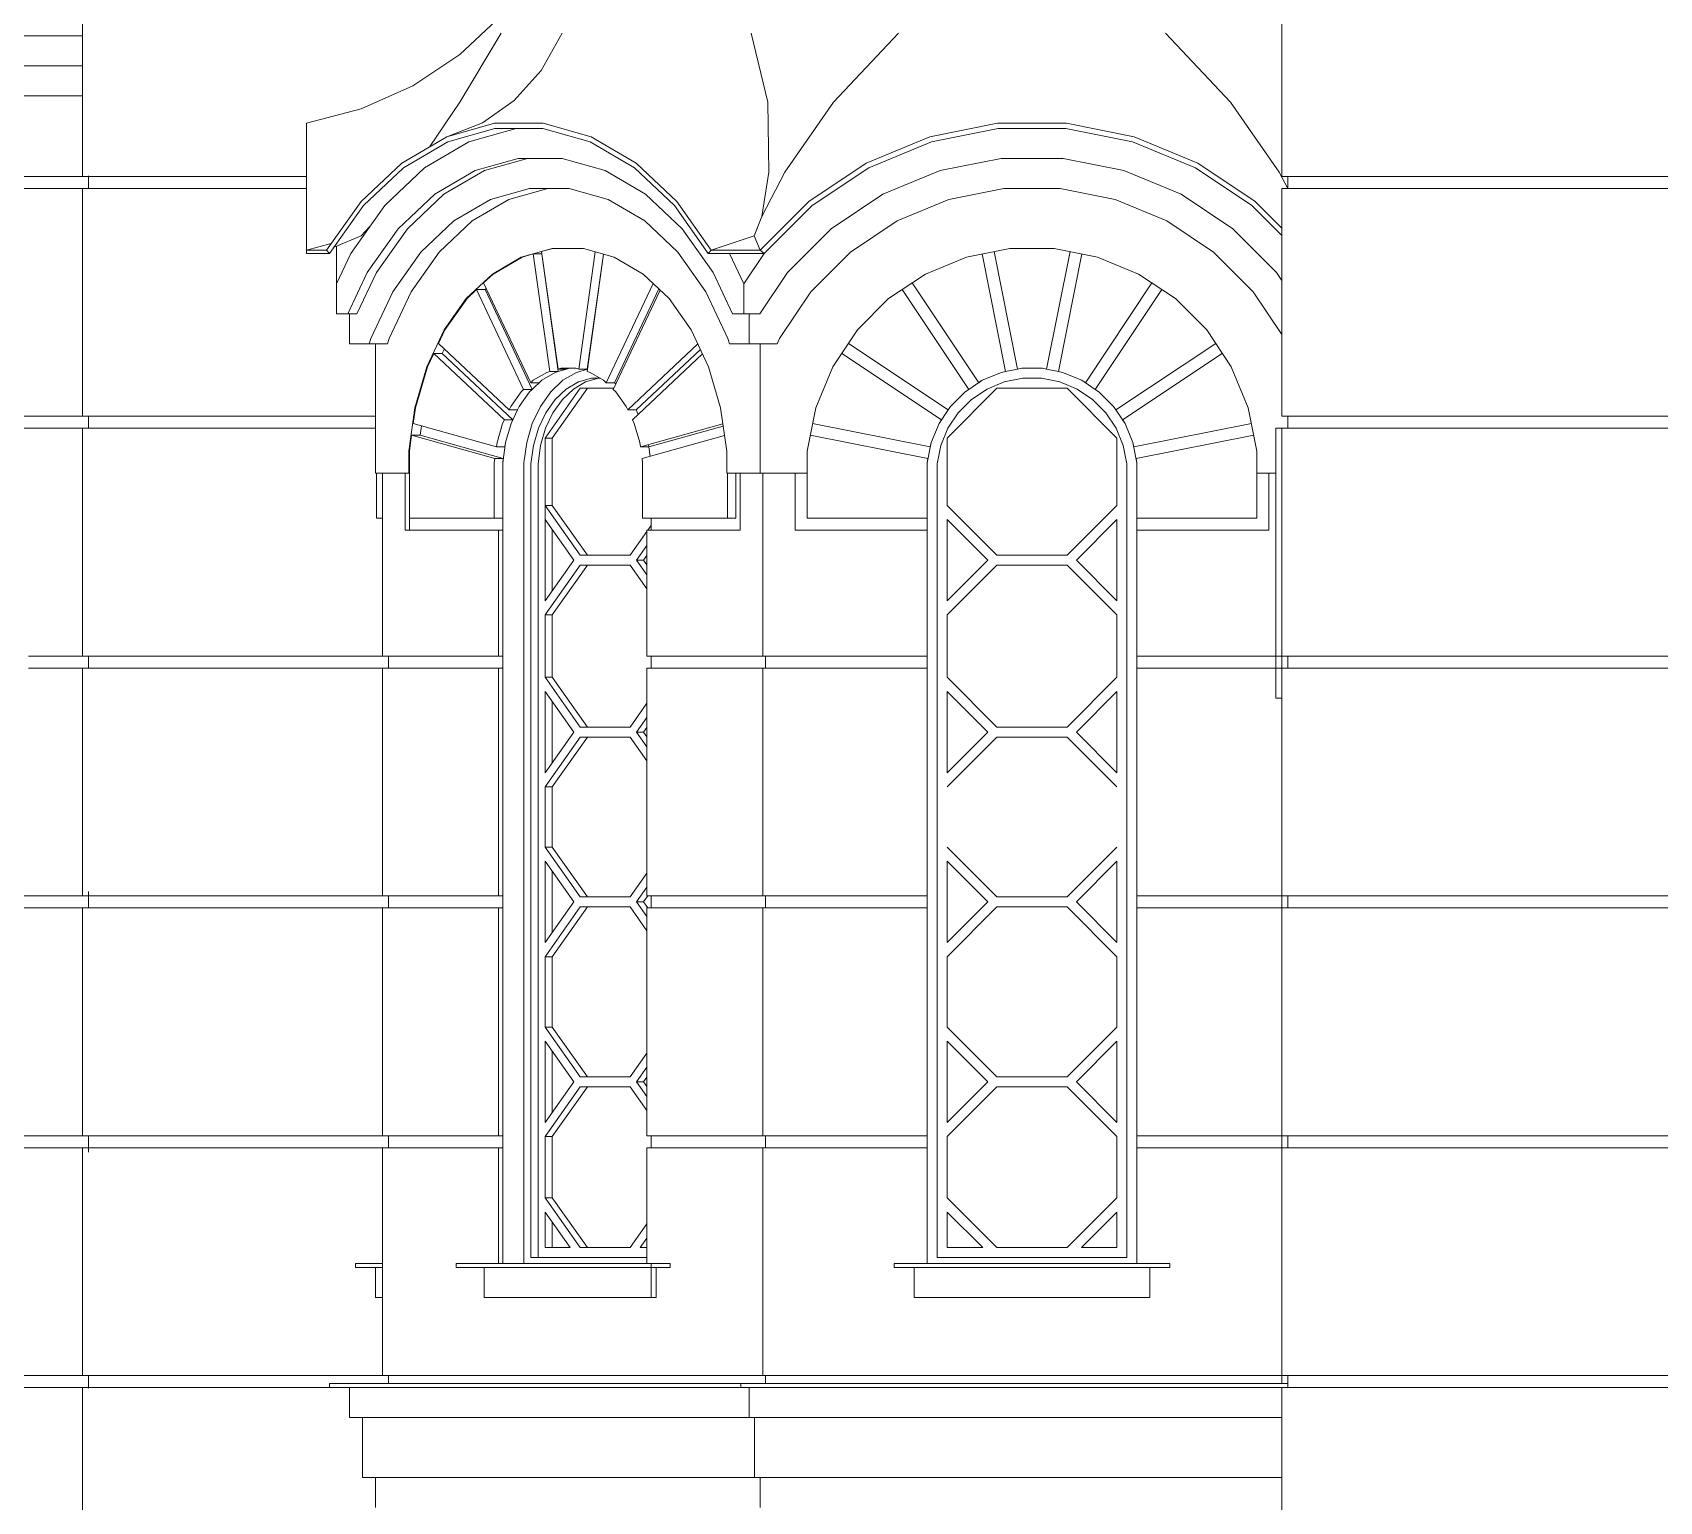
# Model space of a CAD drawing. Header units: millimetres. Extents: x -4890 to 184123, y 36 to 148549.
# Drawn here: x 10510 to 18649, y 115549 to 122899 of the extents above; entities that cross this region are included whole.
import ezdxf

# ---------------------------------------------------------------- set-up
doc = ezdxf.new("R2010")
doc.units = ezdxf.units.MM
doc.layers.add('Wall_Satelit', color=253, linetype='Continuous', lineweight=5)

msp = doc.modelspace()

# ---------------------------------------------------------------- linework, layer by layer
at = {"layer": 'Wall_Satelit'}
for p, q in [((10759.7, 122179), (10759.7, 123319)), ((16759.7, 122179), (16759.7, 123319)), ((12647.2, 122790.1), (12854, 122983.4)), ((10759.7, 122883.2), (7834.7, 122883.2)), ((12647.2, 122551.6), (12854, 122895.4)), ((13053.3, 122709.6), (13159.6, 122895.4)), ((14187.7, 122551.6), (14104, 122895.4)), ((14516.8, 122551.6), (14841.9, 122895.4)), ((16502.6, 122551.6), (16177.5, 122895.4)), ((12411.5, 122633.4), (12647.2, 122790.1)), ((10759.7, 122733.2), (7934.7, 122733.2)), ((12918.9, 122558.9), (13053.3, 122709.6)), ((16365.5, 122696.5), (16367.1, 122696.5)), ((16386.3, 122674.5), (16386.2, 122676.1)), ((10759.7, 122583.2), (7999.7, 122583.2)), ((12153.4, 122517.4), (12411.5, 122633.4)), ((11879.7, 122445.3), (12153.4, 122517.4)), ((12497.7, 122328.8), (12647.2, 122551.6)), ((12760.3, 122447.3), (12918.9, 122558.9)), ((14193.2, 122200.4), (14187.7, 122551.6)), ((14273.4, 122200.4), (14516.8, 122551.6)), ((16746, 122200.4), (16502.6, 122551.6)), ((11879.7, 122378), (11879.7, 122445.3)), ((12581.6, 122378), (12760.3, 122447.3)), ((12581.6, 122378), (12820.9, 122445.3)), ((12587.1, 122352.6), (12822.7, 122419)), ((12693.1, 122352.6), (12928.8, 122419)), ((12820.9, 122445.3), (12942.9, 122445.3)), ((12822.7, 122419), (12942.9, 122419)), ((12942.9, 122445.3), (13064.8, 122445.3)), ((12942.9, 122419), (13063, 122419)), ((13063, 122419), (13298.7, 122352.6)), ((13064.8, 122445.3), (13304.1, 122378)), ((14998.8, 122378), (15337.2, 122445.3)), ((15006.5, 122352.6), (15339.8, 122419)), ((15337.2, 122445.3), (15509.7, 122445.3)), ((15339.8, 122419), (15509.7, 122419)), ((15509.7, 122445.3), (15682.2, 122445.3)), ((15509.7, 122419), (15679.6, 122419)), ((15679.6, 122419), (16012.8, 122352.6)), ((15682.2, 122445.3), (16020.5, 122378)), ((11879.7, 122246), (11879.7, 122378)), ((12356.3, 122246), (12581.6, 122378)), ((12365.1, 122222.6), (12587.1, 122352.6)), ((12471.2, 122222.6), (12693.1, 122352.6)), ((13298.7, 122352.6), (13520.6, 122222.6)), ((13304.1, 122378), (13529.5, 122246)), ((14680.1, 122246), (14998.8, 122378)), ((14692.6, 122222.6), (15006.5, 122352.6)), ((16012.8, 122352.6), (16326.8, 122222.6)), ((16020.5, 122378), (16339.3, 122246)), ((11879.7, 122054.3), (11879.7, 122246)), ((12153.4, 122054.3), (12356.3, 122246)), ((12724.1, 122208.4), (12939.3, 122269)), ((12770.1, 122208.4), (12985.2, 122269)), ((12939.3, 122269), (13158.6, 122269)), ((13158.6, 122269), (13373.8, 122208.4)), ((13529.5, 122246), (13732.3, 122054.3)), ((14393.3, 122054.3), (14680.1, 122246)), ((15050.3, 122208.4), (15354.5, 122269)), ((15354.5, 122269), (15664.8, 122269)), ((15664.8, 122269), (15969.1, 122208.4)), ((16339.3, 122246), (16626.1, 122054.3)), ((10759.7, 122179), (7459.7, 122179)), ((11879.7, 122179), (10759.7, 122179)), ((10789.7, 122119), (10789.7, 122182.2)), ((12165.3, 122033.8), (12365.1, 122222.6)), ((12271.4, 122033.8), (12471.2, 122222.6)), ((12521.4, 122089.7), (12724.1, 122208.4)), ((12567.4, 122089.7), (12770.1, 122208.4)), ((13373.8, 122208.4), (13576.5, 122089.7)), ((13520.6, 122222.6), (13720.4, 122033.8)), ((14157.7, 121979.4), (14273.4, 122200.4)), ((14157.7, 121979.4), (14193.2, 122200.4)), ((14410, 122033.8), (14692.6, 122222.6)), ((14763.6, 122089.7), (15050.3, 122208.4)), ((15969.1, 122208.4), (16255.7, 122089.7)), ((16326.8, 122222.6), (16609.3, 122033.8)), ((16788.6, 122119), (16746, 122200.4)), ((18859.7, 122179), (16759.7, 122179)), ((16789.7, 122119), (16789.7, 122179)), ((10759.7, 122119), (7459.7, 122119)), ((11879.7, 122119), (10759.7, 122119)), ((10759.7, 120979), (10759.7, 122119)), ((12339, 121917.3), (12521.4, 122089.7)), ((12385, 121917.3), (12567.4, 122089.7)), ((12801, 122064.2), (12995.7, 122119)), ((12892.9, 122064.2), (13087.6, 122119)), ((12995.7, 122119), (13194.1, 122119)), ((13194.1, 122119), (13388.8, 122064.2)), ((13576.5, 122089.7), (13758.9, 121917.3)), ((14505.7, 121917.3), (14763.6, 122089.7)), ((15094, 122064.2), (15369.3, 122119)), ((15369.3, 122119), (15650, 122119)), ((15650, 122119), (15925.3, 122064.2)), ((16255.7, 122089.7), (16513.7, 121917.3)), ((18859.7, 122119), (16759.7, 122119)), ((16759.7, 120979), (16759.7, 122119)), ((11879.7, 121810.4), (11879.7, 122054.3)), ((11981, 121810.4), (12153.4, 122054.3)), ((11995.4, 121793.6), (12165.3, 122033.8)), ((12101.5, 121793.6), (12271.4, 122033.8)), ((12617.6, 121956.8), (12801, 122064.2)), ((12709.5, 121956.8), (12892.9, 122064.2)), ((13388.8, 122064.2), (13572.2, 121956.8)), ((13890.3, 121793.6), (13720.4, 122033.8)), ((13904.8, 121810.4), (13732.3, 122054.3)), ((14149.3, 121810.4), (14393.3, 122054.3)), ((14169.8, 121793.6), (14410, 122033.8)), ((14834.7, 121956.8), (15094, 122064.2)), ((15925.3, 122064.2), (16184.7, 121956.8)), ((16609.3, 122033.8), (16759.7, 121883.5)), ((16626.1, 122054.3), (16759.7, 121920.7)), ((12153.4, 121882.5), (12196, 121927.2)), ((12452.6, 121800.8), (12617.6, 121956.8)), ((12544.5, 121800.8), (12709.5, 121956.8)), ((13572.2, 121956.8), (13737.2, 121800.8)), ((14119.4, 121882.5), (14157.7, 121979.4)), ((14601.3, 121800.8), (14834.7, 121956.8)), ((16184.7, 121956.8), (16418.1, 121800.8)), ((11879.7, 121810.4), (12004.1, 121843.1)), ((12018.4, 121826), (12153.4, 121882.5)), ((12183.9, 121698), (12339, 121917.3)), ((12229.8, 121698), (12385, 121917.3)), ((13914, 121698), (13758.9, 121917.3)), ((13904.8, 121810.4), (14119.4, 121882.5)), ((14149.3, 121810.4), (14119.4, 121882.5)), ((14286.3, 121698), (14505.7, 121917.3)), ((16513.7, 121917.3), (16733.1, 121698)), ((11879.7, 121793.6), (11879.7, 121810.4)), ((11879.7, 121810.4), (11981, 121810.4)), ((11879.7, 121793.6), (11995.4, 121793.6)), ((11995.4, 121793.6), (11981, 121810.4)), ((12029.7, 121793.6), (12029.7, 121830.7)), ((12029.7, 121641.6), (12029.7, 121793.6)), ((12029.7, 121641.6), (12101.5, 121793.6)), ((12312.2, 121602.3), (12452.6, 121800.8)), ((12404.1, 121602.3), (12544.5, 121800.8)), ((12810, 121690.9), (12954.8, 121775.7)), ((12813.6, 121690.9), (12958.3, 121775.7)), ((12954.8, 121775.7), (13108.5, 121819)), ((12958.3, 121775.7), (13014.4, 121791.5)), ((13097.1, 121203), (13014.4, 121791.5)), ((13014.4, 121791.5), (13056.8, 121791.5)), ((13056, 121803.2), (13112, 121819)), ((13138.7, 121214.7), (13056, 121803.2)), ((13139.6, 121203), (13056.8, 121791.5)), ((13108.5, 121819), (13265.2, 121819)), ((13242, 121214.7), (13324.6, 121802.2)), ((13265.2, 121819), (13418.9, 121775.7)), ((13283.6, 121203), (13366.2, 121790.5)), ((13284.4, 121214.7), (13365.4, 121790.7)), ((13418.9, 121775.7), (13563.6, 121690.9)), ((13877.6, 121602.3), (13737.2, 121800.8)), ((13890.3, 121793.6), (13904.8, 121810.4)), ((13890.3, 121793.6), (14169.8, 121793.6)), ((13904.8, 121810.4), (14149.3, 121810.4)), ((14068.2, 121641.6), (13996.4, 121793.6)), ((14068.2, 121641.6), (14169.8, 121793.6)), ((14149.3, 121810.4), (14169.8, 121793.6)), ((14402.8, 121602.3), (14601.3, 121800.8)), ((14976.8, 121690.9), (15181.5, 121775.7)), ((15181.5, 121775.7), (15398.9, 121819)), ((15377.8, 121203), (15260.8, 121791.5)), ((15436.7, 121214.7), (15319.6, 121803.2)), ((15398.9, 121819), (15620.5, 121819)), ((15582.7, 121214.7), (15699.7, 121803.2)), ((15620.5, 121819), (15837.8, 121775.7)), ((15641.5, 121203), (15758.6, 121791.5)), ((15837.8, 121775.7), (16042.6, 121690.9)), ((16418.1, 121800.8), (16616.5, 121602.3)), ((12086.4, 121491.6), (12183.9, 121698)), ((12132.3, 121491.6), (12229.8, 121698)), ((12679.7, 121567.8), (12810, 121690.9)), ((12766, 121646), (12813.6, 121690.9)), ((13563.6, 121690.9), (13693.9, 121567.8)), ((14011.5, 121491.6), (13914, 121698)), ((14148.4, 121491.6), (14286.3, 121698)), ((14792.5, 121567.8), (14976.8, 121690.9)), ((16042.6, 121690.9), (16226.8, 121567.8)), ((16759.7, 121658.1), (16733.1, 121698)), ((12029.7, 121491.6), (12029.7, 121641.6)), ((12202, 121368.9), (12312.2, 121602.3)), ((12293.9, 121368.9), (12404.1, 121602.3)), ((12683.3, 121567.8), (12730.8, 121612.7)), ((12966.5, 121113.8), (12730.8, 121612.7)), ((12730.8, 121612.7), (12773.2, 121612.7)), ((13001.8, 121147.1), (12766, 121646)), ((12773.2, 121612.7), (12779.1, 121618.3)), ((13008.9, 121113.8), (12773.2, 121612.7)), ((13379, 121147.1), (13613.6, 121643.7)), ((13414.2, 121113.8), (13648.9, 121610.4)), ((13421.4, 121147.1), (13642.9, 121616)), ((13987.8, 121368.9), (13877.6, 121602.3)), ((14068.2, 121491.6), (14068.2, 121641.6)), ((14246.9, 121368.9), (14402.8, 121602.3)), ((15193.1, 121113.8), (14859.7, 121612.7)), ((15242.9, 121147.1), (14909.6, 121646)), ((15776.4, 121147.1), (16109.7, 121646)), ((15826.3, 121113.8), (16159.6, 121612.7)), ((16759.7, 121388.1), (16616.5, 121602.3)), ((12568.9, 121411.1), (12679.7, 121567.8)), ((12572.5, 121411.1), (12683.3, 121567.8)), ((13804.7, 121411.1), (13693.9, 121567.8)), ((14635.8, 121411.1), (14792.5, 121567.8)), ((16226.8, 121567.8), (16383.5, 121411.1)), ((12029.7, 121491.6), (12086.4, 121491.6)), ((12086.4, 121491.6), (12132.3, 121491.6)), ((12094.7, 121341.6), (12094.7, 121491.6)), ((14011.5, 121491.6), (14068.2, 121491.6)), ((14068.2, 121491.6), (14148.4, 121491.6)), ((14095.1, 121341.6), (14095.1, 121491.6)), ((12193.9, 121341.6), (12202, 121368.9)), ((12285.9, 121341.6), (12293.9, 121368.9)), ((12481.9, 121226.8), (12568.9, 121411.1)), ((12540.7, 121343.9), (12572.5, 121411.1)), ((13891.8, 121226.8), (13804.7, 121411.1)), ((13995.9, 121341.6), (13987.8, 121368.9)), ((14235.5, 121341.6), (14246.9, 121368.9)), ((14512.7, 121226.8), (14635.8, 121411.1)), ((16506.6, 121226.8), (16383.5, 121411.1)), ((12094.7, 121341.6), (12193.9, 121341.6)), ((12193.9, 121341.6), (12285.9, 121341.6)), ((12224.7, 120694), (12224.7, 121341.6)), ((12485.4, 121226.8), (12517.1, 121294)), ((12517.1, 121294), (12559.6, 121294)), ((12517.1, 121294), (12869.9, 120960.7)), ((12540.7, 121343.9), (12893.5, 121010.6)), ((12559.6, 121294), (12570, 121316.2)), ((12559.6, 121294), (12912.3, 120960.7)), ((13487.2, 121010.6), (13837.6, 121341.6)), ((13510.8, 120960.7), (13861.1, 121291.7)), ((13529.7, 121010.6), (13850.7, 121313.9)), ((13995.9, 121341.6), (14095.1, 121341.6)), ((14095.1, 121341.6), (14235.5, 121341.6)), ((14149, 120694), (14149, 121341.6)), ((14557.6, 121294), (15056.5, 120960.7)), ((14590.9, 121343.9), (15089.8, 121010.6)), ((15929.5, 121010.6), (16428.4, 121343.9)), ((15962.9, 120960.7), (16461.7, 121294)), ((12421.9, 121022.1), (12481.9, 121226.8)), ((12425.4, 121022.1), (12485.4, 121226.8)), ((13014.5, 121159.2), (13082.1, 121198.8)), ((13056.9, 121159.2), (13124.5, 121198.8)), ((13082.1, 121198.8), (13097.1, 121203)), ((13097.1, 121203), (13139.6, 121203)), ((13124.5, 121198.8), (13139.6, 121203)), ((13124.5, 121198.8), (13139.5, 121203)), ((13138.7, 121214.7), (13153.8, 121219)), ((13138.7, 121214.7), (13181.2, 121214.7)), ((13139.6, 121203), (13181.1, 121214.7)), ((13153.8, 121219), (13226.9, 121219)), ((13163, 121159.2), (13230.6, 121198.8)), ((13181.2, 121214.7), (13196.2, 121219)), ((13226.9, 121219), (13242, 121214.7)), ((13230.6, 121198.8), (13285.2, 121214.1)), ((13242, 121214.7), (13284.4, 121214.7)), ((13283.6, 121203), (13298.6, 121198.8)), ((13298.6, 121198.8), (13366.2, 121159.2)), ((13951.8, 121022.1), (13891.8, 121226.8)), ((14427.9, 121022.1), (14512.7, 121226.8)), ((15261, 121159.2), (15356.5, 121198.8)), ((15356.5, 121198.8), (15377.8, 121203)), ((15377.8, 121203), (15436.7, 121214.7)), ((15436.7, 121214.7), (15458, 121219)), ((15458, 121219), (15561.4, 121219)), ((15561.4, 121219), (15582.7, 121214.7)), ((15582.7, 121214.7), (15641.5, 121203)), ((15641.5, 121203), (15662.8, 121198.8)), ((15662.8, 121198.8), (15758.4, 121159.2)), ((16591.4, 121022.1), (16506.6, 121226.8)), ((12953.7, 121101.7), (12966.5, 121113.8)), ((12966.5, 121113.8), (13008.9, 121113.8)), ((12996.1, 121101.7), (13008.9, 121113.8)), ((12996.1, 121101.7), (13008.9, 121113.8)), ((13001.8, 121147.1), (13014.5, 121159.2)), ((13001.8, 121147.1), (13044.2, 121147.1)), ((13008.9, 121113.8), (13056.9, 121159.2)), ((13044.2, 121147.1), (13056.9, 121159.2)), ((13073.7, 120870), (13249.7, 121119)), ((13102.2, 121101.7), (13163, 121159.2)), ((13109, 120870), (13285.1, 121119)), ((13124.7, 121062.9), (13179.8, 121114.9)), ((13160.1, 121062.9), (13215.1, 121114.9)), ((13179.8, 121114.9), (13240.9, 121150.7)), ((13215.1, 121114.9), (13276.2, 121150.7)), ((13240.9, 121150.7), (13305.8, 121169)), ((13249.7, 121119), (13416.7, 121119)), ((13276.2, 121150.7), (13341.1, 121169)), ((13305.8, 121169), (13349.6, 121169)), ((13366.2, 121159.2), (13379, 121147.1)), ((13379, 121147.1), (13421.4, 121147.1)), ((13414.2, 121113.8), (13427, 121101.7)), ((13421.4, 121147.1), (13427.3, 121141.5)), ((15084.7, 120870), (15333.6, 121119)), ((15175, 121101.7), (15193.1, 121113.8)), ((15193.1, 121113.8), (15261, 121159.2)), ((15206.9, 121062.9), (15284.7, 121114.9)), ((15242.9, 121147.1), (15261, 121159.2)), ((15284.7, 121114.9), (15371.1, 121150.7)), ((15333.6, 121119), (15685.7, 121119)), ((15371.1, 121150.7), (15462.9, 121169)), ((15462.9, 121169), (15556.5, 121169)), ((15556.5, 121169), (15648.2, 121150.7)), ((15648.2, 121150.7), (15734.7, 121114.9)), ((15934.7, 120870), (15685.7, 121119)), ((15734.7, 121114.9), (15812.5, 121062.9)), ((15758.4, 121159.2), (15776.4, 121147.1)), ((15758.4, 121159.2), (15826.3, 121113.8)), ((15826.3, 121113.8), (15844.3, 121101.7)), ((12893.5, 121010.6), (12902, 121028.6)), ((12902, 121028.6), (12953.7, 121101.7)), ((12935.9, 121010.6), (12944.4, 121028.6)), ((12935.9, 121010.6), (12944.4, 121028.6)), ((12944.4, 121028.6), (12996.1, 121101.7)), ((13009.9, 120942.6), (13050.5, 121028.6)), ((13050.5, 121028.6), (13102.2, 121101.7)), ((13078, 120996.7), (13124.7, 121062.9)), ((13113.3, 120996.7), (13160.1, 121062.9)), ((13478.7, 121028.6), (13427, 121101.7)), ((13487.2, 121010.6), (13478.7, 121028.6)), ((15089.8, 121010.6), (15101.9, 121028.6)), ((15101.9, 121028.6), (15175, 121101.7)), ((15140.7, 120996.7), (15206.9, 121062.9)), ((15812.5, 121062.9), (15878.6, 120996.7)), ((15917.5, 121028.6), (15844.3, 121101.7)), ((15929.5, 121010.6), (15917.5, 121028.6)), ((10759.7, 120979), (7459.7, 120979)), ((12224.7, 120979), (10759.7, 120979)), ((10789.7, 120919), (10789.7, 120979)), ((12391.3, 120804.7), (12421.9, 121022.1)), ((12414.3, 120942.8), (12425.4, 121022.1)), ((12861.4, 120942.6), (12869.9, 120960.7)), ((12869.9, 120960.7), (12912.3, 120960.7)), ((12893.5, 121010.6), (12935.9, 121010.6)), ((12903.8, 120942.6), (12935.9, 121010.6)), ((12903.8, 120942.6), (12912.3, 120960.7)), ((13041.2, 120918.9), (13078, 120996.7)), ((13076.6, 120918.9), (13113.3, 120996.7)), ((13487.2, 121010.6), (13529.7, 121010.6)), ((13519.3, 120942.6), (13510.8, 120960.7)), ((13540.1, 120988.4), (13529.7, 121010.6)), ((13982.3, 120804.7), (13951.8, 121022.1)), ((14384.7, 120804.7), (14427.9, 121022.1)), ((15044.4, 120942.6), (15089.8, 121010.6)), ((15044.4, 120942.6), (15056.5, 120960.7)), ((15088.7, 120918.9), (15140.7, 120996.7)), ((15930.6, 120918.9), (15878.6, 120996.7)), ((15974.9, 120942.6), (15929.5, 121010.6)), ((15974.9, 120942.6), (15962.9, 120960.7)), ((16634.7, 120804.7), (16591.4, 121022.1)), ((18859.7, 120979), (16759.7, 120979)), ((16789.7, 120919), (16789.7, 120979)), ((10759.7, 120919), (9685.2, 120919)), ((10759.7, 119779), (10759.7, 120919)), ((12224.7, 120919), (10759.7, 120919)), ((12394.9, 120804.7), (12406, 120884)), ((12406, 120884), (12822.1, 120767)), ((12406, 120884), (12448.4, 120884)), ((12414.3, 120942.8), (12830.4, 120825.8)), ((12448.4, 120884), (12455.1, 120931.4)), ((12448.4, 120884), (12864.6, 120767)), ((12833.4, 120847.1), (12861.4, 120942.6)), ((12875.8, 120847.1), (12903.8, 120942.6)), ((12981.9, 120847.1), (13009.9, 120942.6)), ((13015.9, 120832.5), (13041.2, 120918.9)), ((13051.2, 120832.5), (13076.6, 120918.9)), ((13073.7, 120532.9), (13073.7, 120870)), ((13073.7, 120870), (13109, 120870)), ((13109, 120532.9), (13109, 120870)), ((13547.3, 120847.1), (13519.3, 120942.6)), ((13550.3, 120825.8), (13963, 120941.9)), ((13558.6, 120767), (13971.3, 120883)), ((13592.7, 120825.8), (13964.6, 120930.4)), ((14400.4, 120884), (14988.9, 120767)), ((14412.1, 120942.8), (15000.6, 120825.8)), ((15004.8, 120847.1), (15044.4, 120942.6)), ((15052.9, 120832.5), (15088.7, 120918.9)), ((15084.7, 120532.9), (15084.7, 120870)), ((15966.4, 120832.5), (15930.6, 120918.9)), ((15934.7, 120532.9), (15934.7, 120870)), ((16014.5, 120847.1), (15974.9, 120942.6)), ((16018.7, 120825.8), (16607.2, 120942.8)), ((16030.4, 120767), (16618.9, 120884)), ((16759.7, 120919), (16729.7, 120919)), ((16729.7, 120903.2), (16729.7, 120919)), ((16729.7, 120891.5), (16729.7, 120903.2)), ((16729.7, 120875.7), (16729.7, 120891.5)), ((16729.7, 120790.9), (16729.7, 120875.7)), ((16759.7, 119779), (16759.7, 120919)), ((18829.7, 120919), (16759.7, 120919)), ((12391.3, 120694), (12391.3, 120804.7)), ((12394.9, 120469), (12394.9, 120804.7)), ((12830.4, 120825.8), (12833.4, 120847.1)), ((12830.4, 120825.8), (12872.8, 120825.8)), ((12861.6, 120745.6), (12875.8, 120847.1)), ((12872.8, 120825.8), (12875.8, 120847.1)), ((12967.6, 120745.6), (12981.9, 120847.1)), ((13003, 120740.7), (13015.9, 120832.5)), ((13038.3, 120740.7), (13051.2, 120832.5)), ((13550.3, 120825.8), (13547.3, 120847.1)), ((13550.3, 120825.8), (13592.7, 120825.8)), ((13592.7, 120825.8), (13591.3, 120836.3)), ((13599.4, 120778.4), (13592.7, 120825.8)), ((13982.3, 120694), (13982.3, 120804.7)), ((14384.7, 120694), (14384.7, 120804.7)), ((14984.7, 120745.6), (15004.8, 120847.1)), ((15000.6, 120825.8), (15004.8, 120847.1)), ((15034.7, 120740.7), (15052.9, 120832.5)), ((15984.7, 120740.7), (15966.4, 120832.5)), ((16034.7, 120745.6), (16014.5, 120847.1)), ((16018.7, 120825.8), (16014.5, 120847.1)), ((16634.7, 120694), (16634.7, 120804.7)), ((16729.7, 120746.1), (16729.7, 120790.9)), ((12819.1, 120745.6), (12822.1, 120767)), ((12819.1, 120469), (12819.1, 120745.6)), ((12822.1, 120767), (12864.6, 120767)), ((12861.6, 120745.6), (12864.6, 120767)), ((12861.6, 116739), (12861.6, 120745.6)), ((12967.6, 116739), (12967.6, 120745.6)), ((13003, 116769), (13003, 120740.7)), ((13038.3, 116769), (13038.3, 120740.7)), ((13561.6, 120745.6), (13558.6, 120767)), ((13561.6, 120469), (13561.6, 120745.6)), ((14984.7, 120745.6), (14988.9, 120767)), ((14984.7, 120469), (14984.7, 120745.6)), ((15034.7, 116769), (15034.7, 120740.7)), ((15984.7, 116769), (15984.7, 120740.7)), ((16034.7, 120745.6), (16030.4, 120767)), ((16034.7, 120469), (16034.7, 120745.6)), ((16729.7, 120712.7), (16729.7, 120746.1)), ((16729.7, 120667.8), (16729.7, 120712.7)), ((12224.7, 120694), (12391.3, 120694)), ((12229.7, 120469), (12229.7, 120694)), ((12259.7, 119779), (12259.7, 120694)), ((12373.7, 120409), (12373.7, 120694)), ((12391.3, 120694), (12394.9, 120694)), ((13982.3, 120694), (14149, 120694)), ((13985.9, 120469), (13985.9, 120694)), ((14028.3, 120469), (14028.3, 120694)), ((14049.5, 120409), (14049.5, 120694)), ((14149, 120694), (14384.7, 120694)), ((14163.5, 119779), (14163.5, 120694)), ((14324.7, 120409), (14324.7, 120694)), ((14384.7, 120469), (14384.7, 120694)), ((14384.7, 120469), (14384.7, 120694)), ((16634.7, 120694), (16729.7, 120694)), ((16634.7, 120469), (16634.7, 120694)), ((16634.7, 120469), (16634.7, 120694)), ((16694.7, 120409), (16694.7, 120694)), ((16729.7, 120511.1), (16729.7, 120667.8)), ((12229.7, 120469), (12259.7, 120469)), ((12394.9, 120409), (12394.9, 120469)), ((12394.9, 120469), (12819.1, 120469)), ((12819.1, 120469), (12861.6, 120469)), ((13073.7, 120462.2), (13073.7, 120532.9)), ((13249.7, 120284), (13073.7, 120532.9)), ((13073.7, 120532.9), (13109, 120532.9)), ((13073.7, 120055.7), (13073.7, 120462.2)), ((13217.4, 120259), (13073.7, 120462.2)), ((13285.1, 120284), (13109, 120532.9)), ((13561.6, 120469), (13985.9, 120469)), ((13604, 120409), (13604, 120469)), ((13985.9, 120469), (14028.3, 120469)), ((14384.7, 120469), (14984.7, 120469)), ((14984.7, 120409), (14984.7, 120469)), ((15084.7, 120532.9), (15333.6, 120284)), ((15084.7, 120055.7), (15084.7, 120462.2)), ((15287.9, 120259), (15084.7, 120462.2)), ((15685.7, 120284), (15934.7, 120532.9)), ((15731.4, 120259), (15934.7, 120462.2)), ((15934.7, 120055.7), (15934.7, 120462.2)), ((16034.7, 120469), (16634.7, 120469)), ((16034.7, 120409), (16034.7, 120469)), ((16729.7, 120443.9), (16729.7, 120511.1)), ((12373.7, 120409), (12840.3, 120409)), ((12840.3, 119779), (12840.3, 120409)), ((12840.3, 120409), (12861.6, 120409)), ((13109, 120105.7), (13109, 120412.2)), ((13498.7, 120284), (13582.8, 120402.9)), ((13582.8, 120409), (14049.5, 120409)), ((13582.8, 119779), (13582.8, 120409)), ((13587.1, 120409), (13604, 120432.9)), ((14324.7, 120409), (14984.7, 120409)), ((14984.7, 119779), (14984.7, 120409)), ((16034.7, 120409), (16694.7, 120409)), ((16034.7, 119779), (16034.7, 120409)), ((16729.7, 120394.1), (16729.7, 120443.9)), ((16729.7, 120326.9), (16729.7, 120394.1)), ((13531, 120259), (13582.8, 120332.2)), ((16729.7, 120122.1), (16729.7, 120326.9)), ((13073.7, 120055.7), (13217.4, 120259)), ((13073.7, 119985), (13249.7, 120234)), ((13109, 119985), (13285.1, 120234)), ((13249.7, 120284), (13498.7, 120284)), ((13249.7, 120234), (13498.7, 120234)), ((13582.8, 120115), (13498.7, 120234)), ((13582.8, 120185.7), (13531, 120259)), ((13531, 120259), (13566.4, 120259)), ((13566.4, 120259), (13582.8, 120282.2)), ((13582.8, 120235.7), (13566.4, 120259)), ((15084.7, 120055.7), (15287.9, 120259)), ((15084.7, 119985), (15333.6, 120234)), ((15333.6, 120284), (15685.7, 120284)), ((15333.6, 120234), (15685.7, 120234)), ((15934.7, 119985), (15685.7, 120234)), ((15934.7, 120055.7), (15731.4, 120259)), ((16729.7, 120042.9), (16729.7, 120122.1)), ((13073.7, 119672.9), (13073.7, 119985)), ((13073.7, 119985), (13109, 119985)), ((13109, 119672.9), (13109, 119985)), ((15084.7, 119672.9), (15084.7, 119985)), ((15934.7, 119672.9), (15934.7, 119985)), ((16729.7, 119984.1), (16729.7, 120042.9)), ((16729.7, 119904.8), (16729.7, 119984.1)), ((16729.7, 119599), (16729.7, 119904.8)), ((10759.7, 119779), (10489.7, 119779)), ((12259.7, 119779), (10759.7, 119779)), ((10789.7, 119719), (10789.7, 119779)), ((12259.7, 119779), (12840.3, 119779)), ((12289.7, 119719), (12289.7, 119779)), ((12840.3, 119779), (12861.6, 119779)), ((13582.8, 119779), (14163.5, 119779)), ((13604, 119719), (13604, 119779)), ((14163.5, 119779), (14984.7, 119779)), ((14175.9, 119719), (14175.9, 119779)), ((14984.7, 119719), (14984.7, 119779)), ((16034.7, 119779), (16759.7, 119779)), ((16034.7, 119719), (16034.7, 119779)), ((18829.7, 119779), (16759.7, 119779)), ((16759.7, 119719), (16759.7, 119779)), ((16789.7, 119719), (16789.7, 119779)), ((10759.7, 119719), (10489.7, 119719)), ((12259.7, 119719), (10759.7, 119719)), ((10759.7, 118579), (10759.7, 119719)), ((12259.7, 119719), (12840.3, 119719)), ((12259.7, 118579), (12259.7, 119719)), ((12840.3, 118579), (12840.3, 119719)), ((12840.3, 119719), (12861.6, 119719)), ((13073.7, 119672.9), (13109, 119672.9)), ((13249.7, 119424), (13073.7, 119672.9)), ((13285.1, 119424), (13109, 119672.9)), ((13582.8, 119719), (14163.5, 119719)), ((13582.8, 118579), (13582.8, 119719)), ((14163.5, 118579), (14163.5, 119719)), ((14163.5, 119719), (14984.7, 119719)), ((14984.7, 118579), (14984.7, 119719)), ((15084.7, 119672.9), (15333.6, 119424)), ((15685.7, 119424), (15934.7, 119672.9)), ((16034.7, 118579), (16034.7, 119719)), ((16034.7, 119719), (16759.7, 119719)), ((18829.7, 119719), (16759.7, 119719)), ((16759.7, 118579), (16759.7, 119719)), ((13073.7, 119195.7), (13073.7, 119602.2)), ((13217.4, 119399), (13073.7, 119602.2)), ((15084.7, 119195.7), (15084.7, 119602.2)), ((15287.9, 119399), (15084.7, 119602.2)), ((15731.4, 119399), (15934.7, 119602.2)), ((15934.7, 119195.7), (15934.7, 119602.2)), ((16729.7, 119569), (16729.7, 119599)), ((16729.7, 119569), (16729.7, 119599)), ((16759.7, 119569), (16729.7, 119569)), ((13109, 119245.7), (13109, 119552.2)), ((13498.7, 119424), (13582.8, 119542.9)), ((13073.7, 119195.7), (13217.4, 119399)), ((13249.7, 119424), (13498.7, 119424)), ((13531, 119399), (13582.8, 119472.2)), ((13582.8, 119325.7), (13531, 119399)), ((13531, 119399), (13566.4, 119399)), ((13566.4, 119399), (13582.8, 119422.2)), ((13582.8, 119375.7), (13566.4, 119399)), ((15084.7, 119195.7), (15287.9, 119399)), ((15333.6, 119424), (15685.7, 119424)), ((15934.7, 119195.7), (15731.4, 119399)), ((13073.7, 119125), (13249.7, 119374)), ((13109, 119125), (13285.1, 119374)), ((13249.7, 119374), (13498.7, 119374)), ((13582.8, 119255), (13498.7, 119374)), ((15084.7, 119125), (15333.6, 119374)), ((15333.6, 119374), (15685.7, 119374)), ((15934.7, 119125), (15685.7, 119374)), ((13073.7, 118822.9), (13073.7, 119125)), ((13073.7, 119125), (13109, 119125)), ((13109, 118822.9), (13109, 119125)), ((13249.7, 118574), (13073.7, 118822.9)), ((13073.7, 118822.9), (13109, 118822.9)), ((13073.7, 118345.7), (13073.7, 118752.2)), ((13217.4, 118549), (13073.7, 118752.2)), ((13285.1, 118574), (13109, 118822.9)), ((15084.7, 118822.9), (15333.6, 118574)), ((15084.7, 118345.7), (15084.7, 118752.2)), ((15287.9, 118549), (15084.7, 118752.2)), ((15685.7, 118574), (15934.7, 118822.9)), ((15731.4, 118549), (15934.7, 118752.2)), ((15934.7, 118345.7), (15934.7, 118752.2)), ((13109, 118395.7), (13109, 118702.2)), ((13498.7, 118574), (13582.8, 118692.9)), ((10789.7, 118519), (10789.7, 118601.8)), ((13531, 118549), (13582.8, 118622.2)), ((10759.7, 118579), (9829.7, 118579)), ((10759.7, 118519), (9829.7, 118519)), ((12259.7, 118579), (10759.7, 118579)), ((12259.7, 118519), (10759.7, 118519)), ((10759.7, 117379), (10759.7, 118519)), ((12259.7, 118579), (12840.3, 118579)), ((12259.7, 117379), (12259.7, 118519)), ((12259.7, 118519), (12840.3, 118519)), ((12289.7, 118519), (12289.7, 118579)), ((12840.3, 118579), (12861.6, 118579)), ((12840.3, 118519), (12861.6, 118519)), ((12840.3, 117379), (12840.3, 118519)), ((13073.7, 118345.7), (13217.4, 118549)), ((13073.7, 118275), (13249.7, 118524)), ((13109, 118275), (13285.1, 118524)), ((13249.7, 118574), (13498.7, 118574)), ((13249.7, 118524), (13498.7, 118524)), ((13582.8, 118405), (13498.7, 118524)), ((13582.8, 118475.7), (13531, 118549)), ((13531, 118549), (13566.4, 118549)), ((13566.4, 118549), (13587.6, 118579)), ((13587.6, 118519), (13566.4, 118549)), ((13582.8, 118579), (14163.5, 118579)), ((13582.8, 118519), (14163.5, 118519)), ((13582.8, 117379), (13582.8, 118519)), ((13604, 118519), (13604, 118579)), ((14163.5, 118579), (14984.7, 118579)), ((14163.5, 118519), (14984.7, 118519)), ((14163.5, 117379), (14163.5, 118519)), ((14175.9, 118519), (14175.9, 118579)), ((14984.7, 118519), (14984.7, 118579)), ((14984.7, 117379), (14984.7, 118519)), ((15084.7, 118345.7), (15287.9, 118549)), ((15084.7, 118275), (15333.6, 118524)), ((15333.6, 118574), (15685.7, 118574)), ((15333.6, 118524), (15685.7, 118524)), ((15934.7, 118275), (15685.7, 118524)), ((15934.7, 118345.7), (15731.4, 118549)), ((16034.7, 118519), (16034.7, 118579)), ((16034.7, 118579), (16759.7, 118579)), ((16034.7, 118519), (16759.7, 118519)), ((16034.7, 117379), (16034.7, 118519)), ((18859.7, 118579), (16759.7, 118579)), ((16759.7, 118519), (16759.7, 118579)), ((18859.7, 118519), (16759.7, 118519)), ((16759.7, 117379), (16759.7, 118519)), ((16789.7, 118519), (16789.7, 118579)), ((13073.7, 117922.9), (13073.7, 118275)), ((13073.7, 118275), (13109, 118275)), ((13109, 117922.9), (13109, 118275)), ((15084.7, 117922.9), (15084.7, 118275)), ((15934.7, 117922.9), (15934.7, 118275)), ((13073.7, 117922.9), (13109, 117922.9)), ((13249.7, 117674), (13073.7, 117922.9)), ((13217.4, 117649), (13073.7, 117852.2)), ((13073.7, 117445.7), (13073.7, 117852.2)), ((13285.1, 117674), (13109, 117922.9)), ((15084.7, 117922.9), (15333.6, 117674)), ((15287.9, 117649), (15084.7, 117852.2)), ((15084.7, 117445.7), (15084.7, 117852.2)), ((15685.7, 117674), (15934.7, 117922.9)), ((15731.4, 117649), (15934.7, 117852.2)), ((15934.7, 117445.7), (15934.7, 117852.2)), ((13109, 117495.7), (13109, 117802.2)), ((13498.7, 117674), (13582.8, 117792.9)), ((13531, 117649), (13582.8, 117722.2)), ((13073.7, 117445.7), (13217.4, 117649)), ((13073.7, 117375), (13249.7, 117624)), ((13109, 117375), (13285.1, 117624)), ((13249.7, 117674), (13498.7, 117674)), ((13249.7, 117624), (13498.7, 117624)), ((13582.8, 117505), (13498.7, 117624)), ((13582.8, 117575.7), (13531, 117649)), ((13531, 117649), (13566.4, 117649)), ((13566.4, 117649), (13582.8, 117672.2)), ((13582.8, 117625.7), (13566.4, 117649)), ((15084.7, 117445.7), (15287.9, 117649)), ((15084.7, 117375), (15333.6, 117624)), ((15333.6, 117674), (15685.7, 117674)), ((15333.6, 117624), (15685.7, 117624)), ((15934.7, 117375), (15685.7, 117624)), ((15934.7, 117445.7), (15731.4, 117649)), ((10759.7, 117379), (9829.7, 117379)), ((12259.7, 117379), (10759.7, 117379)), ((10789.7, 117296.2), (10789.7, 117379)), ((12259.7, 117379), (12840.3, 117379)), ((12289.7, 117319), (12289.7, 117379)), ((12840.3, 117379), (12861.6, 117379)), ((13073.7, 117067.9), (13073.7, 117375)), ((13073.7, 117375), (13109, 117375)), ((13109, 117067.9), (13109, 117375)), ((13582.8, 117379), (14163.5, 117379)), ((13604, 117319), (13604, 117379)), ((14163.5, 117379), (14984.7, 117379)), ((14175.9, 117319), (14175.9, 117379)), ((14984.7, 117319), (14984.7, 117379)), ((15084.7, 117067.9), (15084.7, 117375)), ((15934.7, 117067.9), (15934.7, 117375)), ((16034.7, 117319), (16034.7, 117379)), ((16034.7, 117379), (16759.7, 117379)), ((18859.7, 117379), (16759.7, 117379)), ((16759.7, 117319), (16759.7, 117379)), ((16789.7, 117319), (16789.7, 117379)), ((10759.7, 117319), (9829.7, 117319)), ((12259.7, 117319), (10759.7, 117319)), ((10759.7, 116179), (10759.7, 117319)), ((10789.7, 117296.2), (10789.7, 117319)), ((12259.7, 116179), (12259.7, 117319)), ((12259.7, 117319), (12840.3, 117319)), ((12840.3, 116739), (12840.3, 117319)), ((12840.3, 117319), (12861.6, 117319)), ((12861.6, 116739), (12861.6, 117319)), ((13582.8, 117319), (14163.5, 117319)), ((13582.8, 116739), (13582.8, 117319)), ((14163.5, 117319), (14984.7, 117319)), ((14163.5, 116179), (14163.5, 117319)), ((14984.7, 116739), (14984.7, 117319)), ((16034.7, 116739), (16034.7, 117319)), ((16034.7, 117319), (16759.7, 117319)), ((18859.7, 117319), (16759.7, 117319)), ((16759.7, 116179), (16759.7, 117319)), ((13249.7, 116819), (13073.7, 117067.9)), ((13073.7, 117067.9), (13109, 117067.9)), ((13285.1, 116819), (13109, 117067.9)), ((15084.7, 117067.9), (15333.6, 116819)), ((15685.7, 116819), (15934.7, 117067.9)), ((13073.7, 116819), (13073.7, 116997.2)), ((13199.7, 116819), (13073.7, 116997.2)), ((15084.7, 116819), (15084.7, 116997.2)), ((15262.9, 116819), (15084.7, 116997.2)), ((15756.4, 116819), (15934.7, 116997.2)), ((15934.7, 116819), (15934.7, 116997.2)), ((13109, 116819), (13109, 116947.2)), ((13498.7, 116819), (13582.8, 116937.9)), ((13073.7, 116819), (13199.7, 116819)), ((13249.7, 116819), (13498.7, 116819)), ((13548.7, 116819), (13582.8, 116867.2)), ((13548.7, 116819), (13582.8, 116819)), ((15084.7, 116819), (15262.9, 116819)), ((15333.6, 116819), (15685.7, 116819)), ((15756.4, 116819), (15934.7, 116819)), ((12124.7, 116719), (12124.7, 116739)), ((12124.7, 116739), (12259.7, 116739)), ((12124.7, 116719), (12259.7, 116719)), ((12224.7, 116569), (12224.7, 116719)), ((12628.2, 116739), (13604, 116739)), ((12628.2, 116719), (12628.2, 116739)), ((12628.2, 116719), (13604, 116719)), ((12769.6, 116569), (12769.6, 116719)), ((13003, 116769), (13582.8, 116769)), ((13604, 116739), (13699.5, 116739)), ((13604, 116719), (13604, 116739)), ((13604, 116719), (13699.5, 116719)), ((13604, 116569), (13604, 116719)), ((13628.8, 116569), (13628.8, 116719)), ((13699.5, 116739), (13699.5, 116719)), ((14819.7, 116739), (16199.7, 116739)), ((14819.7, 116719), (14819.7, 116739)), ((14819.7, 116719), (16199.7, 116719)), ((14919.7, 116569), (14919.7, 116719)), ((15034.7, 116769), (15984.7, 116769)), ((16099.7, 116569), (16099.7, 116719)), ((16199.7, 116719), (16199.7, 116739)), ((12224.7, 116569), (12259.7, 116569)), ((12769.6, 116569), (13604, 116569)), ((13604, 116569), (13628.8, 116569)), ((14919.7, 116569), (16099.7, 116569)), ((10759.7, 116179), (9829.7, 116179)), ((12259.7, 116179), (10759.7, 116179)), ((10789.7, 116115.6), (10789.7, 116179)), ((14163.5, 116179), (12259.7, 116179)), ((12289.7, 116139), (12289.7, 116179)), ((16759.7, 116179), (14163.5, 116179)), ((14175.9, 116139), (14175.9, 116179)), ((18859.7, 116179), (16759.7, 116179)), ((16759.7, 116139), (16759.7, 116179)), ((16789.7, 116119), (16789.7, 116179)), ((10759.7, 116119), (9829.7, 116119)), ((11994.7, 116119), (10759.7, 116119)), ((10759.7, 114979), (10759.7, 116119)), ((10789.7, 116115.6), (10789.7, 116119)), ((14053.7, 116139), (11994.7, 116139)), ((11994.7, 116119), (11994.7, 116139)), ((14053.7, 116119), (11994.7, 116119)), ((12094.7, 115969), (12094.7, 116119)), ((16789.7, 116139), (14053.7, 116139)), ((14053.7, 116119), (14053.7, 116139)), ((16759.7, 116119), (14053.7, 116119)), ((14095.1, 115969), (14095.1, 116119)), ((18859.7, 116119), (16759.7, 116119)), ((16759.7, 114979), (16759.7, 116119)), ((14095.1, 115969), (12094.7, 115969)), ((12159.7, 115669), (12159.7, 115969)), ((16759.7, 115969), (14095.1, 115969)), ((14122.1, 115669), (14122.1, 115969)), ((14122.1, 115669), (12159.7, 115669)), ((12224.7, 115519), (12224.7, 115669)), ((16759.7, 115669), (14122.1, 115669)), ((14149, 115519), (14149, 115669))]:
    msp.add_line(p, q, dxfattribs=at)

doc.saveas('drawing.dxf')
